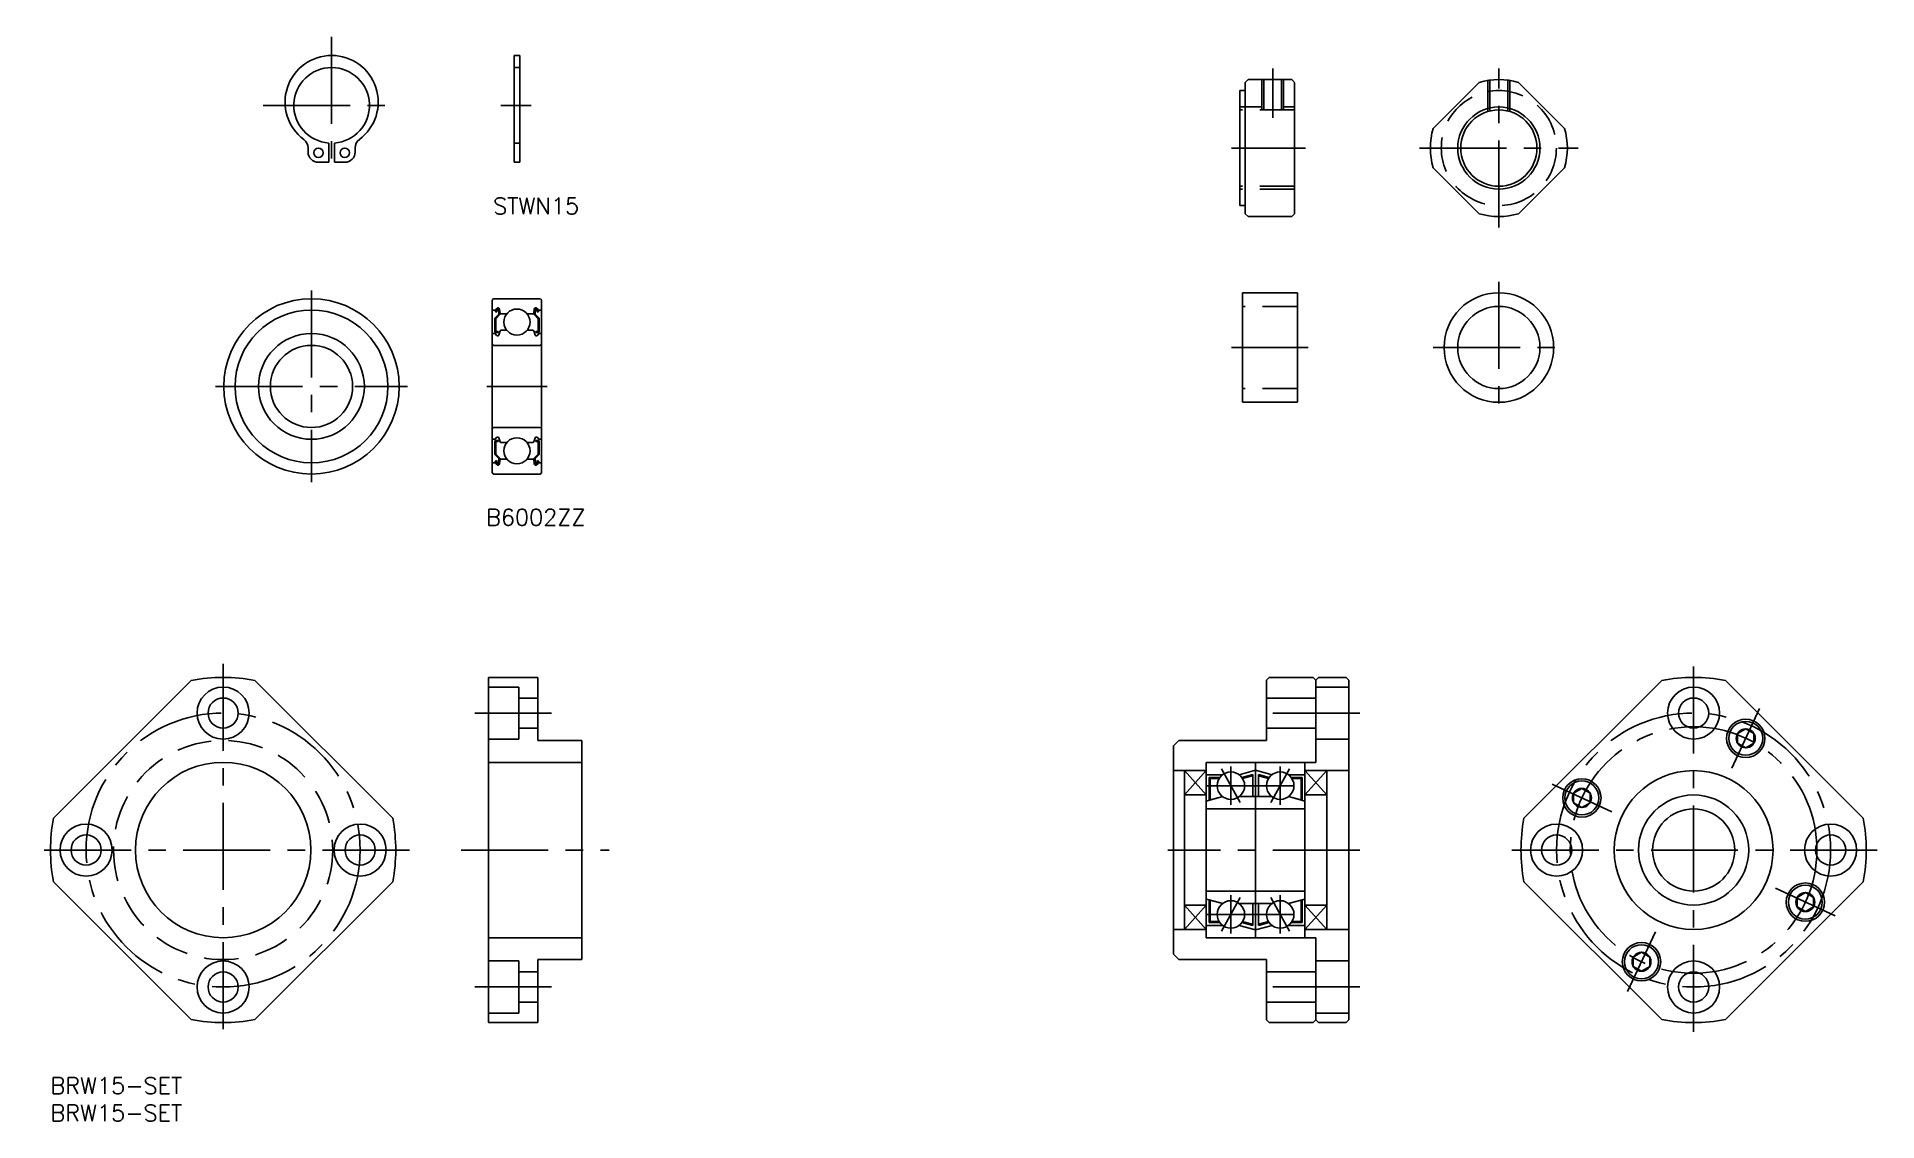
# Model space of a CAD drawing. Extents: x -2 to 333, y -8 to 190.
import ezdxf

# ---------------------------------------------------------------- set-up
doc = ezdxf.new("R2010")
doc.units = 0
doc.header["$LTSCALE"] = 0.5
doc.linetypes.add('CENTER', pattern=[50.8, 31.75, -6.35, 6.35, -6.35])
doc.linetypes.add('DASHED', pattern=[19.05, 12.7, -6.35])
for name, color, linetype in [('MSM_CENTER', 1, 'CENTER'), ('MSM_CONTINUOUS', 7, 'CONTINUOUS'), ('MSM_DASHED', 4, 'DASHED'), ('MSM_NARROW', 5, 'CONTINUOUS'), ('MSM_PART_NUMBER', 7, 'CONTINUOUS')]:
    doc.layers.add(name, color=color, linetype=linetype)
doc.styles.get("Standard").update_dxf_attribs({"font": 'txt.shx', "height": 3, "bigfont": 'bigfont.shx'})

# ---------------------------------------------------------------- blocks, each defined once
blk = doc.blocks.new('*U56')
at = {"layer": 'MSM_PART_NUMBER'}
blk.add_text('BRW15-SET', height=3, dxfattribs=at).set_placement((0, -3))
blk = doc.blocks.new('*U57')
at = {"layer": 'MSM_PART_NUMBER'}
blk.add_text('BRW15-SET', height=3, dxfattribs=at).set_placement((0, -8))

msp = doc.modelspace()

# ---------------------------------------------------------------- linework, layer by layer
at = {"layer": 'MSM_CENTER'}
for p, q in [((51.3, 189.95), (51.3, 164.92)), ((223.03, 184.14), (223.03, 175.14)), ((264.3, 155.14), (264.3, 184.14)), ((38.78, 177.44), (63.82, 177.44)), ((82.18, 177.44), (87.7, 177.44)), ((229.03, 169.64), (215.53, 169.64)), ((249.8, 169.64), (278.8, 169.64)), ((264.3, 145.23), (264.3, 121.23)), ((47.62, 143.63), (47.62, 108.63)), ((215.53, 133.23), (229.53, 133.23)), ((252.3, 133.23), (276.3, 133.23)), ((30.12, 126.13), (65.12, 126.13)), ((79.62, 126.13), (90.62, 126.13)), ((31.5, 75.5), (31.5, 7.5)), ((299.84, 75), (299.84, 8)), ((306.81, 56.45), (311.89, 67.33)), ((77.45, 66.5), (91.45, 66.5)), ((238.91, 66.5), (219.96, 66.5)), ((213.71, 56.31), (217.11, 50.19)), ((215.41, 56.75), (215.41, 49.75)), ((226.11, 56.31), (222.71, 50.19)), ((224.41, 56.75), (224.41, 49.75)), ((210.91, 53.25), (228.91, 53.25)), ((284.89, 48.47), (274.01, 53.54)), ((284.89, 48.47), (274.01, 53.54)), ((65.5, 41.5), (-2.5, 41.5)), ((74.95, 41.5), (101.95, 41.5)), ((238.91, 41.5), (203.91, 41.5)), ((333.34, 41.5), (266.34, 41.5)), ((325.67, 29.46), (314.8, 34.53)), ((314.8, 34.53), (325.67, 29.46)), ((213.71, 26.69), (217.11, 32.81)), ((215.41, 26.25), (215.41, 33.25)), ((226.11, 26.69), (222.71, 32.81)), ((224.41, 26.25), (224.41, 33.25)), ((210.91, 29.75), (228.91, 29.75)), ((287.8, 15.67), (292.87, 26.55)), ((292.87, 26.55), (287.8, 15.67)), ((77.45, 16.5), (91.45, 16.5)), ((238.91, 16.5), (219.96, 16.5))]:
    msp.add_line(p, q, dxfattribs=at)
for centre, radius in [((31.5, 41.5), 25), ((299.84, 41.5), 25), ((299.84, 41.5), 22.5)]:
    msp.add_circle(centre, radius, dxfattribs=at)
at = {"layer": 'MSM_CONTINUOUS'}
for p, q in [((84.62, 186.54), (84.62, 167.04)), ((84.62, 186.54), (85.62, 186.54)), ((85.62, 186.54), (85.62, 167.04)), ((218.53, 182.14), (218.03, 181.64)), ((218.03, 181.64), (218.03, 157.64)), ((226.53, 182.14), (218.53, 182.14)), ((226.53, 182.14), (227.03, 181.64)), ((227.03, 181.64), (227.03, 157.64)), ((252.32, 173.22), (260.72, 181.61)), ((276.27, 173.22), (267.88, 181.61)), ((218.03, 180.14), (217.03, 180.14)), ((217.03, 180.14), (217.03, 159.14)), ((47, 169.69), (47, 168.94)), ((50.8, 170.56), (50.8, 167.04)), ((50.8, 169.68), (50.8, 169.68)), ((50.8, 168.8), (50.8, 168.8)), ((51.8, 170.56), (51.8, 167.04)), ((55.6, 169.69), (55.6, 168.94)), ((48.9, 167.04), (50.8, 167.04)), ((51.8, 167.04), (53.7, 167.04)), ((84.62, 167.04), (85.62, 167.04)), ((260.72, 157.66), (252.32, 166.06)), ((267.88, 157.66), (276.27, 166.06)), ((218.03, 159.14), (217.03, 159.14)), ((218.53, 157.14), (218.03, 157.64)), ((226.53, 157.14), (218.53, 157.14)), ((226.53, 157.14), (227.03, 157.64)), ((80.62, 141.83), (80.62, 110.43)), ((85.12, 142.13), (80.92, 142.13)), ((89.32, 142.13), (85.12, 142.13)), ((89.62, 141.83), (89.62, 110.43)), ((227.53, 143.23), (217.53, 143.23)), ((217.53, 143.23), (217.53, 123.23)), ((227.53, 143.23), (227.53, 123.23)), ((80.72, 140.08), (81.18, 140.08)), ((81.81, 139.31), (81.06, 138.56)), ((81.06, 138.56), (81.06, 136.18)), ((81.18, 140.08), (81.43, 140.38)), ((81.36, 139.67), (81.21, 139.8)), ((82.01, 139.23), (81.26, 138.48)), ((81.26, 138.48), (81.26, 136.18)), ((81.34, 139.95), (81.59, 140.25)), ((81.49, 139.82), (81.34, 139.95)), ((81.36, 139.67), (81.49, 139.82)), ((81.76, 140.19), (81.81, 139.31)), ((81.96, 140.21), (82.03, 139.47)), ((82.01, 139.7), (82.01, 139.23)), ((82.13, 139.38), (83.27, 139.38)), ((88.12, 139.38), (86.97, 139.38)), ((88.29, 140.21), (88.22, 139.47)), ((88.24, 139.7), (88.24, 139.23)), ((88.24, 139.23), (88.99, 138.48)), ((88.48, 140.19), (88.44, 139.31)), ((88.44, 139.31), (89.19, 138.56)), ((88.91, 139.95), (88.66, 140.25)), ((88.76, 139.82), (88.91, 139.95)), ((88.89, 139.67), (88.76, 139.82)), ((89.06, 140.08), (88.81, 140.38)), ((88.89, 139.67), (89.04, 139.8)), ((88.99, 138.48), (88.99, 136.18)), ((89.52, 140.08), (89.06, 140.08)), ((89.19, 138.56), (89.19, 136.18)), ((80.82, 135.78), (81.12, 135.78)), ((81.12, 135.78), (81.4, 135.45)), ((81.71, 136.18), (81.26, 136.18)), ((81.26, 135.98), (81.71, 135.98)), ((81.55, 135.38), (81.62, 135.38)), ((81.71, 135.98), (81.71, 136.18)), ((81.81, 135.51), (82.07, 136.25)), ((82.26, 136.38), (83.27, 136.38)), ((87.99, 136.38), (86.97, 136.38)), ((88.44, 135.51), (88.17, 136.25)), ((88.54, 135.98), (88.54, 136.18)), ((88.54, 136.18), (88.99, 136.18)), ((88.99, 135.98), (88.54, 135.98)), ((88.7, 135.38), (88.63, 135.38)), ((89.12, 135.78), (88.85, 135.45)), ((89.42, 135.78), (89.12, 135.78)), ((80.92, 133.63), (85.12, 133.63)), ((89.32, 133.63), (85.12, 133.63)), ((227.53, 123.23), (217.53, 123.23)), ((80.92, 118.63), (85.12, 118.63)), ((82.2, 118.63), (82.2, 118.63)), ((83.17, 118.63), (83.17, 118.63)), ((89.32, 118.63), (85.12, 118.63)), ((80.82, 116.48), (81.12, 116.48)), ((81.06, 113.7), (81.06, 116.08)), ((81.12, 116.48), (81.4, 116.81)), ((81.26, 116.28), (81.71, 116.28)), ((81.71, 116.08), (81.26, 116.08)), ((81.26, 113.78), (81.26, 116.08)), ((81.55, 116.88), (81.62, 116.88)), ((81.71, 116.28), (81.71, 116.08)), ((81.81, 116.75), (82.07, 116.01)), ((82.26, 115.88), (83.27, 115.88)), ((87.99, 115.88), (86.97, 115.88)), ((88.44, 116.75), (88.17, 116.01)), ((88.54, 116.28), (88.54, 116.08)), ((88.99, 116.28), (88.54, 116.28)), ((88.54, 116.08), (88.99, 116.08)), ((88.7, 116.88), (88.63, 116.88)), ((89.12, 116.48), (88.85, 116.81)), ((88.99, 113.78), (88.99, 116.08)), ((89.42, 116.48), (89.12, 116.48)), ((89.19, 113.7), (89.19, 116.08)), ((80.72, 112.18), (81.18, 112.18)), ((81.81, 112.95), (81.06, 113.7)), ((81.18, 112.18), (81.43, 111.88)), ((81.36, 112.59), (81.21, 112.46)), ((82.01, 113.03), (81.26, 113.78)), ((81.49, 112.44), (81.34, 112.31)), ((81.34, 112.31), (81.59, 112.01)), ((81.36, 112.59), (81.49, 112.44)), ((81.76, 112.07), (81.81, 112.95)), ((81.96, 112.05), (82.03, 112.79)), ((82.01, 112.56), (82.01, 113.03)), ((82.13, 112.88), (83.27, 112.88)), ((88.12, 112.88), (86.97, 112.88)), ((88.29, 112.05), (88.22, 112.79)), ((88.24, 113.03), (88.99, 113.78)), ((88.24, 112.56), (88.24, 113.03)), ((88.44, 112.95), (89.19, 113.7)), ((88.48, 112.07), (88.44, 112.95)), ((88.91, 112.31), (88.66, 112.01)), ((88.89, 112.59), (88.76, 112.44)), ((88.76, 112.44), (88.91, 112.31)), ((89.06, 112.18), (88.81, 111.88)), ((88.89, 112.59), (89.04, 112.46)), ((89.52, 112.18), (89.06, 112.18)), ((89.32, 110.13), (80.92, 110.13)), ((89.32, 110.13), (85.12, 110.13)), ((0.54, 47.31), (25.69, 72.46)), ((37.31, 72.46), (62.46, 47.31)), ((79.95, 10), (79.95, 73)), ((79.95, 73), (88.95, 73)), ((79.95, 71.25), (85.45, 71.25)), ((85.45, 71.25), (85.45, 61.75)), ((88.95, 61.5), (88.95, 73)), ((222.41, 73), (221.91, 72.5)), ((221.91, 72.5), (221.91, 61.5)), ((230.41, 73), (222.41, 73)), ((230.91, 72.5), (230.41, 73)), ((231.41, 73), (230.91, 72.5)), ((230.91, 72.5), (230.91, 57.5)), ((236.91, 71.25), (230.91, 71.25)), ((236.41, 73), (231.41, 73)), ((236.41, 73), (236.91, 72.5)), ((236.91, 72.5), (236.91, 10.5)), ((268.88, 47.31), (294.03, 72.46)), ((330.8, 47.31), (305.65, 72.46)), ((85.45, 69.25), (88.95, 69.25)), ((230.91, 69.25), (221.91, 69.25)), ((79.95, 61.75), (85.45, 61.75)), ((85.45, 63.75), (88.95, 63.75)), ((96.95, 61.5), (88.95, 61.5)), ((96.95, 21.5), (96.95, 61.5)), ((205.91, 61.5), (204.91, 60.5)), ((204.91, 60.5), (204.91, 22.5)), ((221.91, 61.5), (205.91, 61.5)), ((230.91, 63.75), (221.91, 63.75)), ((236.91, 61.75), (230.91, 61.75)), ((309.35, 63.62), (307.85, 62.76)), ((307.85, 62.76), (307.85, 61.03)), ((307.85, 61.03), (309.35, 60.16)), ((310.85, 62.76), (309.35, 63.62)), ((309.35, 60.16), (310.85, 61.03)), ((310.85, 61.03), (310.85, 62.76)), ((79.95, 57.5), (96.95, 57.5)), ((230.91, 57.5), (210.91, 57.5)), ((210.91, 57.5), (210.91, 25.5)), ((219.91, 57.5), (219.91, 25.5)), ((228.91, 57.5), (228.91, 25.5)), ((210.91, 56), (204.91, 56)), ((206.91, 56), (206.91, 27)), ((213.91, 55.25), (210.91, 55.25)), ((211.41, 54.75), (211.41, 50.58)), ((213.41, 54.75), (211.41, 54.75)), ((211.61, 54.55), (211.61, 50.63)), ((213.27, 54.55), (211.61, 54.55)), ((216.91, 55.25), (219.91, 56.05)), ((217.42, 54.74), (219.41, 55.27)), ((217.54, 54.56), (219.41, 55.06)), ((219.41, 55.27), (219.41, 51.25)), ((222.91, 55.25), (219.91, 56.05)), ((220.41, 55.27), (220.41, 51.25)), ((222.4, 54.74), (220.41, 55.27)), ((222.28, 54.56), (220.41, 55.06)), ((225.91, 55.25), (228.91, 55.25)), ((226.41, 54.75), (228.41, 54.75)), ((226.54, 54.55), (228.21, 54.55)), ((228.21, 54.55), (228.21, 50.63)), ((228.41, 54.75), (228.41, 50.58)), ((236.91, 56), (228.91, 56)), ((232.91, 56), (232.91, 27)), ((210.91, 51.55), (206.91, 51.55)), ((213.91, 51.25), (210.91, 50.45)), ((213.91, 51.25), (211.41, 50.58)), ((216.91, 51.25), (222.91, 51.25)), ((225.91, 51.25), (228.41, 50.58)), ((225.91, 51.25), (228.91, 50.45)), ((232.91, 51.55), (228.91, 51.55)), ((279.45, 52.74), (277.95, 51.87)), ((277.95, 51.87), (277.95, 50.14)), ((280.95, 51.87), (279.45, 52.74)), ((280.95, 50.14), (280.95, 51.87)), ((210.91, 49), (228.91, 49)), ((277.95, 50.14), (279.45, 49.28)), ((279.45, 49.28), (280.95, 50.14)), ((0.54, 35.69), (25.69, 10.54)), ((37.31, 10.54), (62.46, 35.69)), ((210.91, 34), (228.91, 34)), ((294.03, 10.54), (268.88, 35.69)), ((305.65, 10.54), (330.8, 35.69)), ((320.23, 33.72), (318.73, 32.86)), ((321.73, 32.86), (320.23, 33.72)), ((210.91, 31.45), (206.91, 31.45)), ((213.91, 31.75), (210.91, 32.55)), ((213.91, 31.75), (211.41, 32.42)), ((211.41, 28.25), (211.41, 32.42)), ((211.61, 28.45), (211.61, 32.37)), ((216.91, 31.75), (222.91, 31.75)), ((219.41, 27.73), (219.41, 31.75)), ((220.41, 27.73), (220.41, 31.75)), ((225.91, 31.75), (228.91, 32.55)), ((225.91, 31.75), (228.41, 32.42)), ((228.21, 28.45), (228.21, 32.37)), ((228.41, 28.25), (228.41, 32.42)), ((232.91, 31.45), (228.91, 31.45)), ((318.73, 32.86), (318.73, 31.13)), ((318.73, 31.13), (320.23, 30.26)), ((320.23, 30.26), (321.73, 31.13)), ((321.73, 31.13), (321.73, 32.86)), ((210.91, 27), (204.91, 27)), ((213.91, 27.75), (210.91, 27.75)), ((213.41, 28.25), (211.41, 28.25)), ((213.27, 28.45), (211.61, 28.45)), ((216.91, 27.75), (219.91, 26.95)), ((217.42, 28.26), (219.41, 27.73)), ((217.54, 28.44), (219.41, 27.94)), ((222.91, 27.75), (219.91, 26.95)), ((222.28, 28.44), (220.41, 27.94)), ((222.4, 28.26), (220.41, 27.73)), ((225.91, 27.75), (228.91, 27.75)), ((226.41, 28.25), (228.41, 28.25)), ((226.54, 28.45), (228.21, 28.45)), ((236.91, 27), (228.91, 27)), ((79.95, 25.5), (96.95, 25.5)), ((230.91, 25.5), (210.91, 25.5)), ((230.91, 10.5), (230.91, 25.5)), ((79.95, 21.25), (85.45, 21.25)), ((85.45, 11.75), (85.45, 21.25)), ((88.95, 10), (88.95, 21.5)), ((96.95, 21.5), (88.95, 21.5)), ((205.91, 21.5), (204.91, 22.5)), ((221.91, 21.5), (205.91, 21.5)), ((221.91, 10.5), (221.91, 21.5)), ((236.91, 21.25), (230.91, 21.25)), ((290.33, 22.84), (288.83, 21.97)), ((288.83, 21.97), (288.83, 20.24)), ((288.83, 20.24), (290.33, 19.38)), ((291.83, 21.97), (290.33, 22.84)), ((290.33, 19.38), (291.83, 20.24)), ((291.83, 20.24), (291.83, 21.97)), ((85.45, 19.25), (88.95, 19.25)), ((230.91, 19.25), (221.91, 19.25)), ((85.45, 13.75), (88.95, 13.75)), ((230.91, 13.75), (221.91, 13.75)), ((79.95, 11.75), (85.45, 11.75)), ((222.41, 10), (221.91, 10.5)), ((230.41, 10), (230.91, 10.5)), ((236.91, 11.75), (230.91, 11.75)), ((231.41, 10), (230.91, 10.5)), ((236.41, 10), (236.91, 10.5)), ((79.95, 10), (88.95, 10)), ((230.41, 10), (222.41, 10)), ((236.41, 10), (231.41, 10))]:
    msp.add_line(p, q, dxfattribs=at)
for centre, radius in [((264.3, 169.64), 6.96), ((48.9, 168.79), 0.85), ((53.7, 168.79), 0.85), ((47.62, 126.13), 16), ((264.3, 133.23), 10), ((47.62, 126.13), 13.95), ((85.12, 137.88), 2.38), ((264.3, 133.23), 7.5), ((47.62, 126.13), 9.65), ((47.62, 126.13), 7.5), ((85.12, 114.38), 2.38), ((31.5, 66.5), 4.75), ((299.84, 66.5), 4.75), ((31.5, 66.5), 2.75), ((299.84, 66.5), 2.75), ((309.35, 61.89), 3.5), ((309.35, 61.89), 3.1), ((309.35, 61.89), 1.73), ((31.5, 41.5), 16), ((215.41, 53.25), 2.5), ((224.41, 53.25), 2.5), ((279.45, 51.01), 3.5), ((279.45, 51.01), 3.1), ((299.84, 41.5), 14.5), ((279.45, 51.01), 1.73), ((299.84, 41.5), 10.05), ((299.84, 41.5), 7.5), ((6.5, 41.5), 4.75), ((6.5, 41.5), 2.75), ((56.5, 41.5), 4.75), ((56.5, 41.5), 2.75), ((274.84, 41.5), 4.75), ((274.84, 41.5), 2.75), ((324.84, 41.5), 4.75), ((324.84, 41.5), 2.75), ((320.23, 31.99), 3.5), ((320.23, 31.99), 3.1), ((320.23, 31.99), 1.73), ((215.41, 29.75), 2.5), ((224.41, 29.75), 2.5), ((290.33, 21.11), 3.5), ((290.33, 21.11), 3.1), ((31.5, 16.5), 4.75), ((290.33, 21.11), 1.73), ((299.84, 16.5), 4.75), ((31.5, 16.5), 2.75), ((299.84, 16.5), 2.75)]:
    msp.add_circle(centre, radius, dxfattribs=at)
for centre, radius, start, end in [((51.3, 178.04), 8.5, 306.5949, 233.4051), ((51.3, 177.44), 6.9, 274.1555, 265.8445), ((264.3, 169.64), 12.5, 73.3576, 106.6424), ((264.3, 169.64), 12.5, 163.3576, 196.6424), ((264.3, 169.64), 12.5, 343.3576, 16.6424), ((45.1, 169.69), 1.9, 0, 53.4051), ((48.9, 168.94), 1.9, 180, 270), ((53.7, 168.94), 1.9, 270, 0), ((57.5, 169.69), 1.9, 126.5949, 180), ((264.3, 169.64), 12.5, 253.3576, 286.6424), ((80.92, 141.83), 0.3, 90, 180), ((89.32, 141.83), 0.3, 0, 90), ((80.72, 140.18), 0.1, 180, 270), ((81.34, 139.95), 0.2, 140.0002, 230.0848), ((81.66, 140.18), 0.3, 4.9968, 140.0002), ((81.66, 140.18), 0.1, 2.8198, 140.0033), ((82.13, 139.48), 0.1, 184.9968, 269.9995), ((88.12, 139.48), 0.1, 270.0005, 355.0032), ((88.58, 140.18), 0.3, 39.9998, 175.0032), ((88.58, 140.18), 0.1, 39.9967, 177.1802), ((88.91, 139.95), 0.2, 309.9152, 39.9998), ((89.52, 140.18), 0.1, 270, 0), ((80.82, 135.58), 0.2, 90, 180), ((81.26, 136.18), 0.2, 180, 270), ((81.55, 135.58), 0.2, 219.9962, 270), ((81.62, 135.58), 0.2, 270, 339.9919), ((82.26, 136.18), 0.2, 90, 159.9919), ((87.99, 136.18), 0.2, 20.0081, 90), ((88.63, 135.58), 0.2, 200.0081, 270), ((88.7, 135.58), 0.2, 270, 320.0038), ((88.99, 136.18), 0.2, 270, 0), ((89.42, 135.58), 0.2, 0, 90), ((80.92, 133.93), 0.3, 180, 270), ((89.32, 133.93), 0.3, 270, 0), ((80.92, 118.33), 0.3, 90, 180), ((89.32, 118.33), 0.3, 0, 90), ((80.82, 116.68), 0.2, 180, 270), ((81.26, 116.08), 0.2, 90, 180), ((81.55, 116.68), 0.2, 90, 140.0038), ((81.62, 116.68), 0.2, 20.0081, 90), ((82.26, 116.08), 0.2, 200.0081, 270), ((87.99, 116.08), 0.2, 270, 339.9919), ((88.63, 116.68), 0.2, 90, 159.9919), ((88.7, 116.68), 0.2, 39.9962, 90), ((88.99, 116.08), 0.2, 0, 90), ((89.42, 116.68), 0.2, 270, 0), ((80.72, 112.08), 0.1, 90, 180), ((81.34, 112.31), 0.2, 129.9152, 219.9998), ((81.66, 112.07), 0.3, 219.9998, 355.0032), ((81.66, 112.07), 0.1, 219.9967, 357.1802), ((82.13, 112.78), 0.1, 90.0005, 175.0032), ((88.12, 112.78), 0.1, 4.9968, 89.9995), ((88.58, 112.07), 0.3, 184.9968, 320.0002), ((88.58, 112.07), 0.1, 182.8198, 320.0033), ((88.91, 112.31), 0.2, 320.0002, 50.0848), ((89.52, 112.08), 0.1, 0, 90), ((80.92, 110.43), 0.3, 180, 270), ((89.32, 110.43), 0.3, 270, 0), ((31.5, 41.5), 31.5, 79.3713, 100.6287), ((299.84, 41.5), 31.5, 79.3713, 100.6287), ((31.5, 41.5), 31.5, 169.3713, 190.6287), ((31.5, 41.5), 31.5, 349.3713, 10.6287), ((299.84, 41.5), 31.5, 169.3713, 190.6287), ((299.84, 41.5), 31.5, 349.3713, 10.6287), ((31.5, 41.5), 31.5, 259.3713, 280.6287), ((299.84, 41.5), 31.5, 259.3713, 280.6287)]:
    msp.add_arc(centre, radius, start, end, dxfattribs=at)
at = {"layer": 'MSM_DASHED'}
for p, q in [((84.62, 184.34), (85.62, 184.34)), ((221.03, 176.6), (221.03, 182.14)), ((221.41, 182.14), (221.41, 176.6)), ((224.65, 182.14), (224.65, 176.6)), ((225.03, 176.6), (225.03, 182.14)), ((262.3, 176.35), (262.3, 181.98)), ((262.68, 182.03), (262.68, 176.4)), ((265.92, 182.03), (265.92, 176.4)), ((266.3, 176.35), (266.3, 181.98)), ((221.03, 177.14), (217.03, 177.14)), ((227.03, 176.6), (217.03, 176.6)), ((227.03, 177.14), (225.03, 177.14)), ((84.62, 170.54), (85.62, 170.54)), ((227.03, 162.68), (217.03, 162.68)), ((227.03, 162.14), (217.03, 162.14)), ((227.53, 140.73), (217.53, 140.73)), ((227.53, 125.73), (217.53, 125.73))]:
    msp.add_line(p, q, dxfattribs=at)
for centre, radius in [((264.3, 169.64), 10.5), ((31.5, 41.5), 20)]:
    msp.add_circle(centre, radius, dxfattribs=at)
at = {"layer": 'MSM_NARROW'}
for p, q in [((206.91, 56), (210.91, 51.55)), ((210.91, 56), (206.91, 51.55)), ((228.91, 56), (232.91, 51.55)), ((232.91, 56), (228.91, 51.55)), ((206.91, 27), (210.91, 31.45)), ((210.91, 27), (206.91, 31.45)), ((228.91, 27), (232.91, 31.45)), ((232.91, 27), (228.91, 31.45))]:
    msp.add_line(p, q, dxfattribs=at)
msp.add_circle((264.3, 169.64), 7.5, dxfattribs=at)

# ---------------------------------------------------------------- block references
at = {"layer": 'MSM_CONTINUOUS'}
for name in ['*U56', '*U57']:
    msp.add_blockref(name, (0, 0), dxfattribs=at)

# ---------------------------------------------------------------- texts
at = {"layer": 'MSM_PART_NUMBER'}
for s, p in [('STWN15', (80.78, 157.57)), ('B6002ZZ', (79.49, 100.74))]:
    msp.add_text(s, height=3, dxfattribs=at).set_placement(p)

doc.saveas('drawing.dxf')
